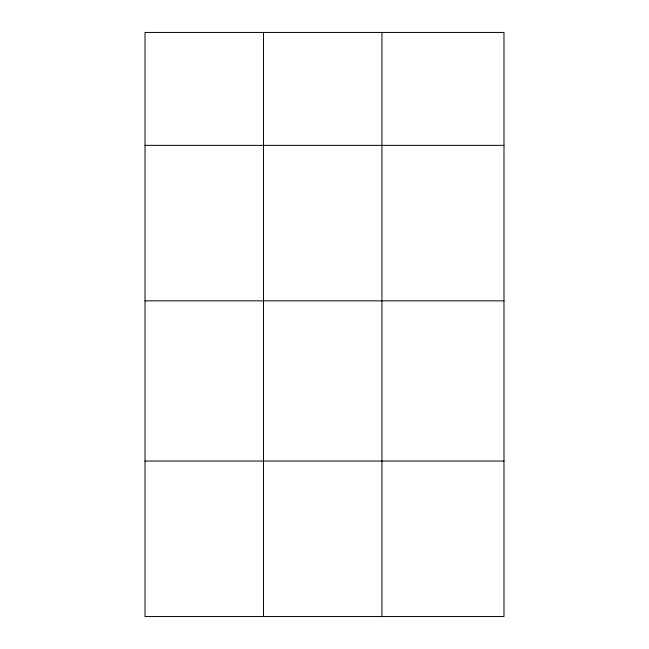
<?xml version="1.0" encoding="UTF-8"?>
<svg xmlns="http://www.w3.org/2000/svg" width="649" height="649" viewBox="0 0 649 649"><rect width="100%" height="100%" fill="white"/><g stroke="black" fill="none" stroke-linecap="round" stroke-linejoin="round"><path stroke-width="0.97" d="M503.981 300.852L503.981 32.45L145.019 32.45L145.019 616.55L503.981 616.55L503.981 300.852L145.019 300.852M145.019 145.36L503.981 145.36M145.019 461.058L503.981 461.058M381.937 32.45L381.937 616.55M263.478 32.45L263.478 616.55"/></g></svg>
